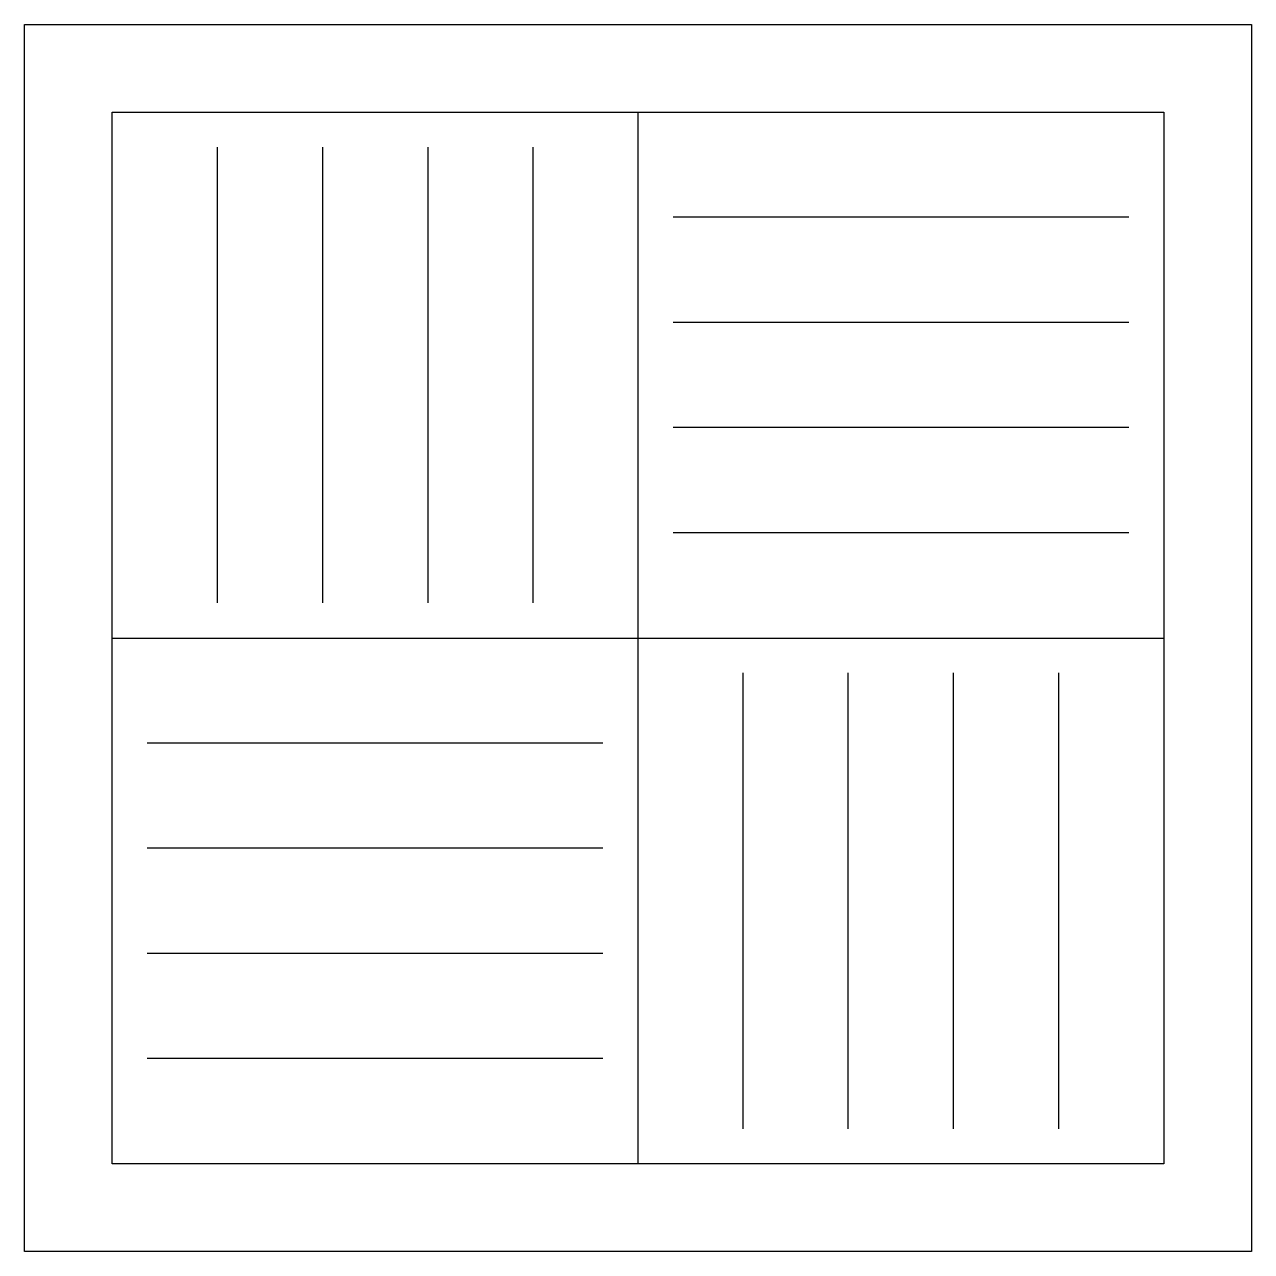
# Model space of a CAD drawing. Header units: millimetres. Extents: x -10151.664 to -10151.564, y -365.075 to -364.975.
import ezdxf

# ---------------------------------------------------------------- set-up
doc = ezdxf.new("R2010")
doc.units = ezdxf.units.MM
doc.layers.add('Tub_esgoto_caixas', color=2, linetype='Continuous')

msp = doc.modelspace()

# ---------------------------------------------------------------- linework, layer by layer
at = {"layer": 'Tub_esgoto_caixas', "color": 1}
for p, q in [((-10151.61433, -364.98192), (-10151.61433, -365.06763)), ((-10151.64862, -364.98478), (-10151.64862, -365.02192)), ((-10151.64004, -364.98478), (-10151.64004, -365.02192)), ((-10151.63147, -364.98478), (-10151.63147, -365.02192)), ((-10151.6229, -364.98478), (-10151.6229, -365.02192)), ((-10151.57433, -364.99049), (-10151.61147, -364.99049)), ((-10151.57433, -364.99906), (-10151.61147, -364.99906)), ((-10151.57433, -365.00763), (-10151.61147, -365.00763)), ((-10151.57433, -365.01621), (-10151.61147, -365.01621)), ((-10151.65719, -365.02478), (-10151.57147, -365.02478)), ((-10151.60576, -365.06478), (-10151.60576, -365.02763)), ((-10151.59719, -365.06478), (-10151.59719, -365.02763)), ((-10151.58862, -365.06478), (-10151.58862, -365.02763)), ((-10151.58004, -365.06478), (-10151.58004, -365.02763)), ((-10151.61719, -365.03335), (-10151.65433, -365.03335)), ((-10151.61719, -365.04192), (-10151.65433, -365.04192)), ((-10151.61719, -365.05049), (-10151.65433, -365.05049)), ((-10151.61719, -365.05906), (-10151.65433, -365.05906))]:
    msp.add_line(p, q, dxfattribs=at)
at = {"layer": 'Tub_esgoto_caixas'}
msp.add_lwpolyline([(-10151.66433, -365.07478), (-10151.66433, -364.97478), (-10151.56433, -364.97478), (-10151.56433, -365.07478)], close=True, dxfattribs=at)
at = {"layer": 'Tub_esgoto_caixas', "color": 1}
msp.add_lwpolyline([(-10151.65719, -365.06763), (-10151.65719, -364.98192), (-10151.57147, -364.98192), (-10151.57147, -365.06763)], close=True, dxfattribs=at)

doc.saveas('drawing.dxf')
